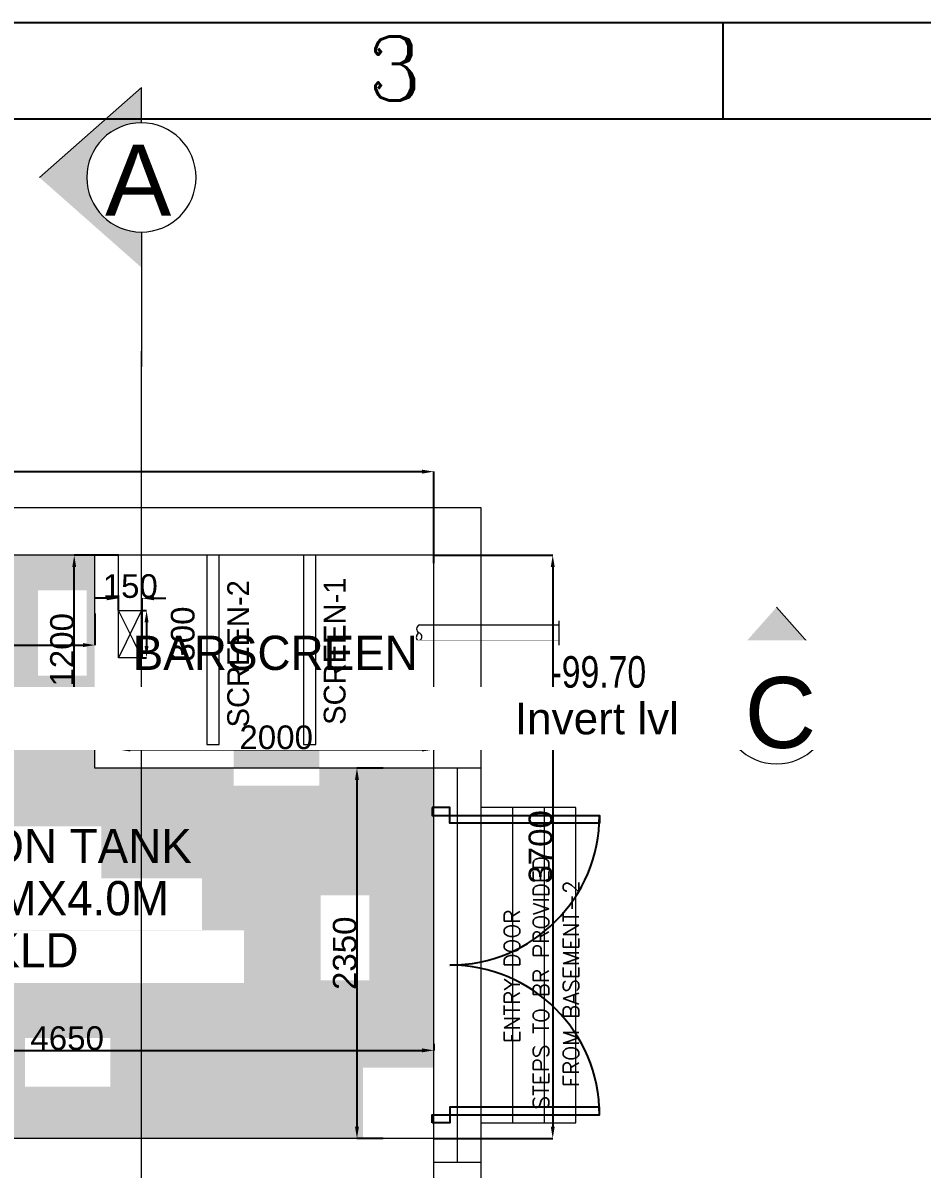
# Model space of a CAD drawing. Header units: millimetres. Extents: x -586673698 to -573385747, y -389867798 to -389752240.
# Drawn here: x -586663284 to -586657584, y -389765375 to -389758104 of the extents above; entities that cross this region are included whole.
import ezdxf

# ---------------------------------------------------------------- set-up
doc = ezdxf.new("R2010")
doc.units = ezdxf.units.MM
doc.header["$LTSCALE"] = 100
doc.linetypes.add('DASHED', pattern=[19.05, 12.7, -6.35])
doc.linetypes.add('HIDDEN', pattern=[9.525, 6.35, -3.175])
for name, color, linetype in [('0-text', 241, 'Continuous'), ('AC-100-OPT02-050813$0$L--doors-1', 251, 'Continuous'), ('DT-PL-SHAFT', 230, 'Continuous'), ('E--concrete-1', 65, 'Continuous'), ('LINE', 9, 'Continuous'), ('PL-TEXT', 241, 'Continuous'), ('PLATFORM', 230, 'Continuous'), ('PLUMB', 6, 'Continuous'), ('STP', 171, 'Continuous'), ('T', 2, 'Continuous')]:
    doc.layers.add(name, color=color, linetype=linetype)
doc.layers.add('PL-DOMESTIC WATER TANK', color=171, linetype='Continuous', lineweight=0)
doc.styles.add('Arial', font='arial.ttf')
doc.styles.add('RS', font='romans.shx')
doc.styles.add('style1', font='romanc.shx')
doc.styles.add('VP-A', font='arial.ttf')
doc.dimstyles.new('V Mts', dxfattribs={"dimtxt": 150, "dimasz": 75, "dimexe": 0.1, "dimexo": 0, "dimgap": 0.01, "dimtad": 1, "dimdec": 0, "dimzin": 3, "dimdsep": 46, "dimtxsty": 'Arial', "dimsah": 1, "dimcen": 0.09375, "dimdle": 0.01, "dimclrd": 8, "dimclre": 8, "dimclrt": 256, "dimadec": 0, "dimazin": 0, "dimtfac": 0.7, "dimtdec": 3, "dimtofl": 0, "dimtmove": 2, "dimatfit": 3, "dimfxl": 0, "dimfrac": 1, "dimtolj": 1, "dimtzin": 0, "dimarcsym": 0})

# ---------------------------------------------------------------- blocks, each defined once
blk = doc.blocks.new('SHEET')
at = {"color": 7}
for p, q in [((1476, 13.35), (0, 13.35)), ((291.75, 1.35), (291.75, 13.35)), ((291.75, 1.35), (291.75, 13.35)), ((1464, 1.35), (12, 1.35))]:
    blk.add_line(p, q, dxfattribs=at)
at = {"layer": 'T', "color": 7, "style": 'style1'}
blk.add_text('3', height=8, dxfattribs=at).set_placement((247.41, 3.66))
blk = doc.blocks.new('SECT LINE')
at = {"layer": 'STP', "lineweight": 0}
blk.add_hatch(color=7, dxfattribs=at).paths.add_polyline_path([(571.5, 0), (346.5, 0, 1), (-346.5, 0), (-571.5, 0), (0, 646.5)])
at = {"layer": 'STP', "color": 7, "lineweight": 0}
for p, q in [((-571.5, 0), (0, 646.5)), ((-346.5, 0), (-571.5, 0)), ((-346.5, 0), (-571.5, 0)), ((346.5, 0), (1201.5, 0))]:
    blk.add_line(p, q, dxfattribs=at)
blk.add_circle((0, 0), 346.5, dxfattribs=at)
blk.add_circle((0, 0), 346.5, dxfattribs=at)
blk = doc.blocks.new('*D844')
at = {"layer": 'Defpoints', "color": 0, "ltscale": 5, "transparency": 16777216}
for p in [(-586662958.8, -389761480.6), (-586662678.6, -389761480.6), (-586662678.6, -389762680.6)]:
    blk.add_point(p, dxfattribs=at)
at = {"layer": 'DT-PL-SHAFT', "color": 8, "lineweight": -2, "ltscale": 5, "transparency": 16777216}
for p, q in [((-586662678.6, -389761480.6), (-586662958.9, -389761480.6)), ((-586662958.8, -389762605.6), (-586662958.8, -389761555.6)), ((-586662678.6, -389762680.6), (-586662958.9, -389762680.6))]:
    blk.add_line(p, q, dxfattribs=at)
at = {"layer": 'DT-PL-SHAFT', "color": 8, "ltscale": 5, "transparency": 16777216}
for points in [[(-586662971.3, -389761555.6), (-586662946.3, -389761555.6), (-586662958.8, -389761480.6)], [(-586662971.3, -389762605.6), (-586662946.3, -389762605.6), (-586662958.8, -389762680.6)]]:
    blk.add_solid(points, dxfattribs=at)
at = {"layer": 'DT-PL-SHAFT', "lineweight": 13, "ltscale": 5, "transparency": 16777216, "insert": (-586663035.4, -389762080.6), "char_height": 150, "attachment_point": 5, "rotation": 90, "style": 'Arial'}
blk.add_mtext('\\A1;1200', dxfattribs=at)
blk = doc.blocks.new('*D845')
at = {"layer": 'Defpoints', "color": 0, "ltscale": 5, "transparency": 16777216}
for p in [(-586662678.6, -389762461.1, 2.9), (-586660678.6, -389762461.1, 2.9), (-586660678.6, -389762713.1)]:
    blk.add_point(p, dxfattribs=at)
at = {"layer": 'DT-PL-SHAFT', "color": 8, "lineweight": -2, "ltscale": 5, "transparency": 16777216}
for p, q in [((-586662678.6, -389762461.1), (-586662678.6, -389762713.2)), ((-586660678.6, -389762461.1), (-586660678.6, -389762713.2)), ((-586662603.6, -389762713.1), (-586660753.6, -389762713.1))]:
    blk.add_line(p, q, dxfattribs=at)
at = {"layer": 'DT-PL-SHAFT', "color": 8, "ltscale": 5, "transparency": 16777216}
for points in [[(-586662603.6, -389762700.6), (-586662603.6, -389762725.6), (-586662678.6, -389762713.1)], [(-586660753.6, -389762700.6), (-586660753.6, -389762725.6), (-586660678.6, -389762713.1)]]:
    blk.add_solid(points, dxfattribs=at)
at = {"layer": 'DT-PL-SHAFT', "lineweight": 13, "ltscale": 5, "transparency": 16777216, "insert": (-586661678.6, -389762636.5), "char_height": 150, "attachment_point": 5, "style": 'Arial'}
blk.add_mtext('\\A1;2000', dxfattribs=at)
blk = doc.blocks.new('*D847')
at = {"layer": 'Defpoints', "color": 0, "ltscale": 5, "transparency": 16777216}
for p in [(-586660678.6, -389760950.3), (-586667978.5, -389761531.3), (-586660678.6, -389761531.3, 2.9)]:
    blk.add_point(p, dxfattribs=at)
at = {"layer": 'DT-PL-SHAFT', "color": 8, "lineweight": -2, "ltscale": 5, "transparency": 16777216}
for p, q in [((-586667978.5, -389761531.3), (-586667978.5, -389760950.2)), ((-586667903.5, -389760950.3), (-586660753.6, -389760950.3)), ((-586660678.6, -389761531.3), (-586660678.6, -389760950.2))]:
    blk.add_line(p, q, dxfattribs=at)
at = {"layer": 'DT-PL-SHAFT', "color": 8, "ltscale": 5, "transparency": 16777216}
for points in [[(-586667903.5, -389760937.8), (-586667903.5, -389760962.8), (-586667978.5, -389760950.3)], [(-586660753.6, -389760937.8), (-586660753.6, -389760962.8), (-586660678.6, -389760950.3)]]:
    blk.add_solid(points, dxfattribs=at)
at = {"layer": 'DT-PL-SHAFT', "lineweight": 13, "ltscale": 5, "transparency": 16777216, "insert": (-586664328.6, -389760873.7), "char_height": 150, "attachment_point": 5, "style": 'Arial'}
blk.add_mtext('\\A1;7300', dxfattribs=at)
blk = doc.blocks.new('*D775')
at = {"layer": 'Defpoints', "color": 0, "ltscale": 5, "transparency": 16777216}
for p in [(-586665328.6, -389761850.9, 2.9), (-586662828.6, -389761850.9, 2.9), (-586662828.6, -389762050.6)]:
    blk.add_point(p, dxfattribs=at)
at = {"layer": 'DT-PL-SHAFT', "color": 8, "lineweight": -2, "ltscale": 5, "transparency": 16777216}
for p, q in [((-586665328.6, -389761850.9), (-586665328.6, -389762050.7)), ((-586662828.6, -389761850.9), (-586662828.6, -389762050.7)), ((-586665253.6, -389762050.6), (-586662903.6, -389762050.6))]:
    blk.add_line(p, q, dxfattribs=at)
at = {"layer": 'DT-PL-SHAFT', "color": 8, "ltscale": 5, "transparency": 16777216}
for points in [[(-586665253.6, -389762038.1), (-586665253.6, -389762063.1), (-586665328.6, -389762050.6)], [(-586662903.6, -389762038.1), (-586662903.6, -389762063.1), (-586662828.6, -389762050.6)]]:
    blk.add_solid(points, dxfattribs=at)
at = {"layer": 'DT-PL-SHAFT', "lineweight": 13, "ltscale": 5, "transparency": 16777216, "insert": (-586664078.6, -389761974), "char_height": 150, "attachment_point": 5, "style": 'Arial'}
blk.add_mtext('\\A1;2500', dxfattribs=at)
blk = doc.blocks.new('*D776')
at = {"layer": 'Defpoints', "color": 0, "ltscale": 5, "transparency": 16777216}
for p in [(-586660999.6, -389762830.6, 2.9), (-586661166.5, -389765180.6), (-586660999.6, -389765180.6, -6.2)]:
    blk.add_point(p, dxfattribs=at)
at = {"layer": 'DT-PL-SHAFT', "color": 8, "lineweight": -2, "ltscale": 5, "transparency": 16777216}
for p, q in [((-586660999.6, -389762830.6), (-586661166.6, -389762830.6)), ((-586661166.5, -389762905.6), (-586661166.5, -389765105.6)), ((-586660999.6, -389765180.6), (-586661166.6, -389765180.6))]:
    blk.add_line(p, q, dxfattribs=at)
at = {"layer": 'DT-PL-SHAFT', "color": 8, "ltscale": 5, "transparency": 16777216}
for points in [[(-586661179, -389762905.6), (-586661154, -389762905.6), (-586661166.5, -389762830.6)], [(-586661179, -389765105.6), (-586661154, -389765105.6), (-586661166.5, -389765180.6)]]:
    blk.add_solid(points, dxfattribs=at)
at = {"layer": 'DT-PL-SHAFT', "lineweight": 13, "ltscale": 5, "transparency": 16777216, "insert": (-586661243.2, -389764005.6), "char_height": 150, "attachment_point": 5, "rotation": 90, "style": 'Arial'}
blk.add_mtext('\\A1;2350', dxfattribs=at)
blk = doc.blocks.new('*D782')
at = {"layer": 'Defpoints', "color": 0, "ltscale": 5, "transparency": 16777216}
for p in [(-586665328.6, -389764580.6, 2.9), (-586660678.6, -389764580.6, 2.9), (-586660678.6, -389764621.5)]:
    blk.add_point(p, dxfattribs=at)
at = {"layer": 'DT-PL-SHAFT', "color": 8, "lineweight": -2, "ltscale": 5, "transparency": 16777216}
for p, q in [((-586665328.6, -389764580.6), (-586665328.6, -389764621.6)), ((-586660678.6, -389764580.6), (-586660678.6, -389764621.6)), ((-586665253.6, -389764621.5), (-586660753.6, -389764621.5))]:
    blk.add_line(p, q, dxfattribs=at)
at = {"layer": 'DT-PL-SHAFT', "color": 8, "ltscale": 5, "transparency": 16777216}
for points in [[(-586665253.6, -389764609), (-586665253.6, -389764634), (-586665328.6, -389764621.5)], [(-586660753.6, -389764609), (-586660753.6, -389764634), (-586660678.6, -389764621.5)]]:
    blk.add_solid(points, dxfattribs=at)
at = {"layer": 'DT-PL-SHAFT', "lineweight": 13, "ltscale": 5, "transparency": 16777216, "insert": (-586663003.6, -389764544.9), "char_height": 150, "attachment_point": 5, "style": 'Arial'}
blk.add_mtext('\\A1;4650', dxfattribs=at)
blk = doc.blocks.new('*D786')
at = {"layer": 'Defpoints', "color": 0, "ltscale": 5, "transparency": 16777216}
for p in [(-586660678.6, -389761480.6, -6.2), (-586660678.6, -389765180.6, -15.3), (-586659925.3, -389765180.6)]:
    blk.add_point(p, dxfattribs=at)
at = {"layer": 'DT-PL-SHAFT', "color": 8, "lineweight": -2, "ltscale": 5, "transparency": 16777216}
for p, q in [((-586660678.6, -389761480.6), (-586659925.2, -389761480.6)), ((-586659925.3, -389761555.6), (-586659925.3, -389765105.6)), ((-586660678.6, -389765180.6), (-586659925.2, -389765180.6))]:
    blk.add_line(p, q, dxfattribs=at)
at = {"layer": 'DT-PL-SHAFT', "color": 8, "ltscale": 5, "transparency": 16777216}
for points in [[(-586659937.8, -389761555.6), (-586659912.8, -389761555.6), (-586659925.3, -389761480.6)], [(-586659937.8, -389765105.6), (-586659912.8, -389765105.6), (-586659925.3, -389765180.6)]]:
    blk.add_solid(points, dxfattribs=at)
at = {"layer": 'DT-PL-SHAFT', "lineweight": 13, "ltscale": 5, "transparency": 16777216, "insert": (-586660002, -389763330.6), "char_height": 150, "attachment_point": 5, "rotation": 90, "style": 'Arial'}
blk.add_mtext('\\A1;3700', dxfattribs=at)
blk = doc.blocks.new('*D791')
at = {"layer": 'Defpoints', "color": 0, "ltscale": 5, "transparency": 16777216}
for p in [(-586662533, -389761830.6, -12.3), (-586662533, -389762130.6, -6.2), (-586662500.2, -389762130.6)]:
    blk.add_point(p, dxfattribs=at)
at = {"layer": 'DT-PL-SHAFT', "color": 8, "lineweight": -2, "ltscale": 5, "transparency": 16777216}
for p, q in [((-586662533, -389761830.6), (-586662500.1, -389761830.6)), ((-586662500.2, -389761905.6), (-586662500.2, -389762055.6)), ((-586662533, -389762130.6), (-586662500.1, -389762130.6))]:
    blk.add_line(p, q, dxfattribs=at)
at = {"layer": 'DT-PL-SHAFT', "color": 8, "ltscale": 5, "transparency": 16777216}
for points in [[(-586662512.7, -389761905.6), (-586662487.7, -389761905.6), (-586662500.2, -389761830.6)], [(-586662512.7, -389762055.6), (-586662487.7, -389762055.6), (-586662500.2, -389762130.6)]]:
    blk.add_solid(points, dxfattribs=at)
at = {"layer": 'DT-PL-SHAFT', "lineweight": 13, "ltscale": 5, "transparency": 16777216, "insert": (-586662270.2, -389761980.6), "char_height": 150, "attachment_point": 5, "rotation": 90, "style": 'Arial'}
blk.add_mtext('\\A1;300', dxfattribs=at)
blk = doc.blocks.new('*D792')
at = {"layer": 'Defpoints', "color": 0, "ltscale": 5, "transparency": 16777216}
for p in [(-586662678.6, -389761753.9), (-586662678.6, -389761830.6, -6.2), (-586662528.6, -389761830.6, -6.2)]:
    blk.add_point(p, dxfattribs=at)
at = {"layer": 'DT-PL-SHAFT', "color": 8, "lineweight": -2, "ltscale": 5, "transparency": 16777216}
for p, q in [((-586662753.6, -389761753.9), (-586662828.6, -389761753.9)), ((-586662678.6, -389761830.6), (-586662678.6, -389761753.8)), ((-586662528.6, -389761830.6), (-586662528.6, -389761753.8)), ((-586662453.6, -389761753.9), (-586662378.6, -389761753.9))]:
    blk.add_line(p, q, dxfattribs=at)
at = {"layer": 'DT-PL-SHAFT', "color": 8, "ltscale": 5, "transparency": 16777216}
for points in [[(-586662753.6, -389761741.4), (-586662753.6, -389761766.4), (-586662678.6, -389761753.9)], [(-586662453.6, -389761741.4), (-586662453.6, -389761766.4), (-586662528.6, -389761753.9)]]:
    blk.add_solid(points, dxfattribs=at)
at = {"layer": 'DT-PL-SHAFT', "lineweight": 13, "ltscale": 5, "transparency": 16777216, "insert": (-586662603.6, -389761677.2), "char_height": 150, "attachment_point": 5, "rotation": 359.99988, "style": 'Arial'}
blk.add_mtext('\\A1;150', dxfattribs=at)
blk = doc.blocks.new('AC-100-OPT02-050813$0$D-1800')
at = {"layer": 'AC-100-OPT02-050813$0$L--doors-1', "color": 5}
for points in [[(45, 50), (45, 905), (90, 905), (90, 50)], [(0, -50), (45, -50), (45, 50), (0, 50)]]:
    blk.add_lwpolyline(points, close=True, dxfattribs=at)
at = {"layer": 'AC-100-OPT02-050813$0$L--doors-1', "color": 5, "elevation": 0}
for points in [[(1755.7, 50), (1755.7, 905), (1710.7, 905), (1710.7, 50)], [(1800.7, -50), (1755.7, -50), (1755.7, 50), (1800.7, 50)]]:
    blk.add_lwpolyline(points, close=True, dxfattribs=at)
at = {"layer": 'AC-100-OPT02-050813$0$L--doors-1'}
for centre, start, end in [((45, 50), 360, 90), ((1755, 50), 90, 180)]:
    blk.add_arc(centre, 855, start, end, dxfattribs=at)

msp = doc.modelspace()

# ---------------------------------------------------------------- linework, layer by layer
at = {"layer": 'DT-PL-SHAFT', "color": 4, "lineweight": 13, "ltscale": 5}
for points, elevation in [([(-586660678.6, -389762830.6), (-586662828.6, -389762830.6), (-586662828.6, -389761480.6)], -296.4), ([(-586660678.6, -389762680.6), (-586662678.6, -389762680.6), (-586662678.6, -389761480.6)], -296.4), ([(-586660378.6, -389765080.6), (-586660178.6, -389765080.6), (-586660178.6, -389763080.6), (-586660378.6, -389763080.6)], -299.3), ([(-586660178.6, -389765080.6), (-586659978.6, -389765080.6), (-586659978.6, -389763080.6), (-586660178.6, -389763080.6)], -299.3), ([(-586659978.6, -389765080.6), (-586659778.6, -389765080.6), (-586659778.6, -389763080.6), (-586659978.6, -389763080.6)], -299.3)]:
    msp.add_lwpolyline(points, dxfattribs=dict(at, elevation=elevation))
at = {"layer": 'DT-PL-SHAFT', "color": 8, "linetype": 'DASHED', "lineweight": 13, "ltscale": 50, "elevation": -310}
msp.add_lwpolyline([(-586659708.3, -389762457.2), (-586669671.3, -389762457.2)], dxfattribs=at)
at = {"layer": 'PL-DOMESTIC WATER TANK', "color": 7, "lineweight": 13}
for p, q in [((-586660378.6, -389762830.6, -296.4), (-586660678.6, -389762830.6, -296.4)), ((-586660678.6, -389765330.6, -296.5), (-586660378.6, -389765330.6, -296.4))]:
    msp.add_line(p, q, dxfattribs=at)
at = {"layer": 'PL-DOMESTIC WATER TANK', "color": 7, "lineweight": 13, "ltscale": 200, "elevation": -293.3, "flags": 128}
for points in [[(-586660770.6, -389761921.8), (-586659884.5, -389761921.7)], [(-586660783.3, -389762022), (-586659884.5, -389762022)]]:
    msp.add_lwpolyline(points, dxfattribs=at)
at = {"layer": 'PL-DOMESTIC WATER TANK', "color": 7, "lineweight": 13, "elevation": -296.4, "flags": 128}
for points in [[(-586660678.6, -389765329.8), (-586660678.6, -389762830.6)], [(-586660528.6, -389765329.8), (-586660528.6, -389762830.6)], [(-586660378.6, -389765329.8), (-586660378.6, -389762830.6)]]:
    msp.add_lwpolyline(points, dxfattribs=at)
at = {"layer": 'PL-DOMESTIC WATER TANK', "color": 1, "lineweight": 13, "ltscale": 200, "elevation": -305.5, "flags": 128}
msp.add_lwpolyline([(-586660678.6, -389765180.6), (-586667978.5, -389765180.6)], dxfattribs=at)
at = {"layer": 'PL-DOMESTIC WATER TANK', "color": 7, "lineweight": 13, "ltscale": 200}
for centre, radius, start, end in [((-586660758.8, -389761948.9, -293.3), 29.6, 113.55676, 237.47649), ((-586660758.4, -389762001.5, -293.3), 32.2, 120.37066, 219.48377), ((-586660778.8, -389761997.9, -293.3), 24.5, 259.49638, 80.20888)]:
    msp.add_arc(centre, radius, start, end, dxfattribs=at)

# ---------------------------------------------------------------- block references
at = {"layer": 'E--concrete-1', "linetype": 'HIDDEN', "lineweight": 13, "ltscale": 1000, "xscale": 1.11068268961818, "yscale": 1.11068268961818, "zscale": 1.11068268961818, "rotation": 270}
msp.add_blockref('AC-100-OPT02-050813$0$D-1800', (-586660634.2, -389763081, -296.4), dxfattribs=at)
at = {"layer": 'LINE', "color": 7, "linetype": 'ByBlock', "lineweight": 13, "ltscale": 2, "xscale": 50.91065699553089, "yscale": 50.91065699553089, "zscale": 50.91065699553089}
msp.add_blockref('SHEET', (-586673697.7, -389758783.3, -234.9), dxfattribs=at)
at = {"layer": 'PLATFORM', "linetype": 'Continuous', "lineweight": 13, "xscale": -1, "rotation": 89.99999999998721}
msp.add_blockref('SECT LINE', (-586662533, -389759084, -310), dxfattribs=at)
at = {"layer": 'PLATFORM', "linetype": 'Continuous', "lineweight": 13, "xscale": -1}
msp.add_blockref('SECT LINE', (-586658506.8, -389762457.2, -310), dxfattribs=at)

# ---------------------------------------------------------------- texts
at = {"layer": '0-text', "color": 241, "lineweight": 13, "style": 'VP-A'}
for s, p in [('A', (-586662763.1, -389759325.8, -310)), ('C', (-586658709.2, -389762703.1, -310))]:
    msp.add_text(s, height=450, dxfattribs=at).set_placement(p)
at = {"layer": 'DT-PL-SHAFT', "color": 140, "lineweight": 13}
for s, height, p in [('COLLECTION TANK', 217.152, (-586664923.9, -389763433.6, -299.3)), ('7.3X3.7MX4.0M', 217.152, (-586664440.4, -389763764.5, -299.3)), ('108KLD', 217.15, (-586663981.1, -389764095.3, -299.3))]:
    msp.add_text(s, height=height, dxfattribs=at).set_placement(p)
at = {"layer": 'PLUMB', "color": 241, "lineweight": 13, "style": 'RS'}
for s, p in [('STEPS TO BR PROVIDED', (-586659950.5, -389764996, -293.3)), ('FROM BASEMENT-2', (-586659759, -389764854.9, -293.3)), ('ENTRY DOOR', (-586660133.3, -389764577.1, -293.3))]:
    msp.add_text(s, height=100, rotation=90, dxfattribs=at).set_placement(p)

# ---------------------------------------------------------------- dimensions: what is measured, and where the dimension line sits
at = {"layer": 'DT-PL-SHAFT', "color": 1, "lineweight": 13, "ltscale": 5}
for p1, p2, distance, picture, middle in [((-586667978.5, -389761531.3, -299.3), (-586660678.6, -389761531.3, -296.4), 581, '*D847', (-586664328.6, -389760873.7, -299.3)), ((-586662528.6, -389761830.6, -296.4), (-586662678.6, -389761830.6, -296.4), -76.8, '*D792', (-586662603.6, -389761677.2, -290.2)), ((-586662678.6, -389762461.1, -293.5), (-586660678.6, -389762461.1, -293.5), -252, '*D845', (-586661678.6, -389762636.5, -296.4)), ((-586660999.6, -389762830.6, -296.4), (-586660999.6, -389765180.6, -305.5), -167, '*D776', (-586661243.2, -389764005.6, -299.3)), ((-586665328.6, -389764580.6, -296.4), (-586660678.6, -389764580.6, -296.4), -40.9, '*D782', (-586663003.6, -389764544.9, -299.3))]:
    dim = msp.add_aligned_dim(p1=p1, p2=p2, distance=distance, dimstyle='V Mts', dxfattribs=at)
    dim.commit()
    dim.dimension.update_dxf_attribs({"geometry": picture, "text_midpoint": middle})

# ---------------------------------------------------------------- next in the draw order: texts
at = {"layer": 'PL-TEXT', "lineweight": 13, "insert": (-586659636.3, -389762222.2, -299.5), "char_height": 200, "width": 15478.707, "attachment_point": 5, "style": 'VP-A', "bg_fill": 2}
msp.add_mtext('{\\fCentury Gothic|b0|i0|c0|p34;\\W0.8;-99.70}', dxfattribs=at)

# ---------------------------------------------------------------- next in the draw order: hatches: boundary and pattern name
at = {"layer": 'DT-PL-SHAFT', "lineweight": 13, "ltscale": 5}
h = msp.add_hatch(dxfattribs=at)
h.set_pattern_fill('AR-CONC', color=8, scale=50)
h.set_pattern_definition([(50, (-585601457.7, -389666391.28), (358.63009, -31.37607), [37.5, -412.5]), (355, (-585601457.7, -389666391.28), (-69.37567, 376.09607), [30, -330]), (100.451444, (-585601427.82, -389666393.9), (289.25442, 344.72), [31.8701, -350.57106]), (46.1842, (-585601457.7, -389666291.3), (533.62067, -82.75964), [56.25, -618.75]), (96.635635, (-585601413.24, -389666298.2), (467.33097, 487.0593), [47.80517, -525.85688]), (351.184164, (-585601457.7, -389666291.3), (467.33097, 487.0593), [45, -495]), (21, (-585601407.7, -389666316.28), (298.45353, -201.309445), [37.5, -412.5]), (326, (-585601407.7, -389666316.28), (121.65767, 362.57502), [30, -330]), (71.451445, (-585601382.84, -389666333.05), (420.11119, 161.26558), [31.8701, -350.57106]), (37.5, (-585601457.71, -389666391.28), (6.079928, 166.446927), [0, -326, 0, -335, 0, -331.25]), (7.5, (-585601457.71, -389666391.28), (131.53477, 197.205856), [0, -191, 0, -318.5, 0, -126.25]), (327.5, (-585601569.21, -389666391.28), (266.911218, -11.277436), [0, -125, 0, -390, 0, -517.5]), (317.5, (-585601619.2, -389666391.28), (291.593085, 50.05249), [0, -162.5, 0, -259, 0, -367.5])])
h.paths.add_polyline_path([(-586662533, -389765180.6), (-586666298.3, -389765180.6), (-586666298.3, -389764730.6), (-586665328.6, -389764730.6), (-586665328.6, -389762731.6), (-586662533, -389762731.6)])
h.paths.add_polyline_path([(-586662828.6, -389762830.6), (-586662533, -389762830.6), (-586662533, -389762731.6), (-586665328.6, -389762731.6), (-586665328.6, -389761480.6), (-586662828.6, -389761480.6)])
h.paths.add_polyline_path([(-586660678.6, -389764730.9), (-586661128.6, -389764730.9), (-586661128.6, -389765180.6), (-586662533, -389765180.6), (-586662533, -389762830.6), (-586660678.6, -389762830.6)])
h.paths.add_polyline_path([(-586666298.3, -389765180.6), (-586667978.5, -389765180.6), (-586667978.5, -389764730.6), (-586666298.3, -389764730.6)])
h.paths.add_polyline_path([(-586663270.5, -389764542.5), (-586662729.4, -389764542.5), (-586662729.4, -389764851.6), (-586663270.5, -389764851.6)], flags=16)
h.paths.add_polyline_path([(-586665701.7, -389764747), (-586665701.7, -389765171.6), (-586666010.8, -389765171.6), (-586666010.8, -389764747)], flags=16)
h.paths.add_polyline_path([(-586664036.2, -389763200.1), (-586662786, -389763200.1), (-586662786, -389763530.7), (-586664036.2, -389763530.7)], flags=16)
h.paths.add_polyline_path([(-586664495.7, -389763530.1), (-586662149.4, -389763530.1), (-586662149.4, -389763861.7), (-586664495.7, -389763861.7)])
h.paths.add_polyline_path([(-586664979.4, -389763860.3), (-586661882.5, -389763860.3), (-586661882.5, -389764193.3), (-586664979.4, -389764193.3)])
h.paths.add_polyline_path([(-586662879.8, -389761703.7), (-586662879.8, -389762244.8), (-586663188.9, -389762244.8), (-586663188.9, -389761703.7)], flags=16)
h.paths.add_polyline_path([(-586664347.3, -389761971.6), (-586663806.1, -389761971.6), (-586663806.1, -389762280.7), (-586664347.3, -389762280.7)], flags=16)
h.paths.add_polyline_path([(-586661947.3, -389762634.1), (-586661406.1, -389762634.1), (-586661406.1, -389762943.2), (-586661947.3, -389762943.2)])
h.paths.add_polyline_path([(-586661087.5, -389763637), (-586661087.5, -389764178.2), (-586661396.6, -389764178.2), (-586661396.6, -389763637)], flags=16)
h.paths.add_polyline_path([(-586666317.1, -389765068.2), (-586666317.1, -389765609.4), (-586666626.2, -389765609.4), (-586666626.2, -389765068.2)])

# ---------------------------------------------------------------- next in the draw order: linework, layer by layer
at = {"layer": 'DT-PL-SHAFT', "color": 8, "linetype": 'DASHED', "lineweight": 13, "ltscale": 50}
msp.add_line((-586662533, -389794357.8, -310), (-586662533, -389760185.5, -310), dxfattribs=at)
at = {"layer": 'DT-PL-SHAFT', "color": 1, "lineweight": 13, "ltscale": 5}
for points, elevation in [([(-586667978.5, -389767680.8), (-586667978.5, -389793031.3), (-586660678.6, -389793031.3), (-586660678.6, -389761480.6), (-586667978.5, -389761480.6), (-586667978.5, -389767380.8)], -303.8), ([(-586662678.6, -389762130.6), (-586662678.6, -389761830.6), (-586662528.6, -389761830.6), (-586662528.6, -389762130.6), (-586662678.6, -389762130.6)], -296.4), ([(-586662528.6, -389762130.6), (-586662678.6, -389761830.6)], -296.4), ([(-586662533, -389761830.6), (-586662678.6, -389762130.6)], -302.6)]:
    msp.add_lwpolyline(points, dxfattribs=dict(at, elevation=elevation))
at = {"layer": 'DT-PL-SHAFT', "color": 7, "lineweight": 13, "ltscale": 5, "elevation": -293.3}
msp.add_lwpolyline([(-586659887.5, -389761896.2), (-586659887.5, -389762051.4)], dxfattribs=at)
at = {"layer": 'PL-DOMESTIC WATER TANK', "lineweight": 13, "ltscale": 200, "elevation": -303.8}
msp.add_lwpolyline([(-586660378.6, -389761180.6), (-586668278.5, -389761180.6), (-586668278.5, -389793331.3), (-586660378.6, -389793331.3)], close=True, dxfattribs=at)

# ---------------------------------------------------------------- next in the draw order: texts
at = {"layer": 'DT-PL-SHAFT', "color": 140, "lineweight": 13}
msp.add_text('BARSCREEN', height=217.15, dxfattribs=at).set_placement((-586662588, -389762208.4, -296.4))

# ---------------------------------------------------------------- next in the draw order: dimensions: what is measured, and where the dimension line sits
at = {"layer": 'DT-PL-SHAFT', "color": 1, "lineweight": 13, "ltscale": 5}
for p1, p2, distance, picture, middle in [((-586662678.6, -389762680.6, -296.4), (-586662678.6, -389761480.6, -296.4), 280.2, '*D844', (-586663035.4, -389762080.6, -296.4)), ((-586660678.6, -389761480.6, -296.4), (-586660678.6, -389765180.6, -305.5), 753.3, '*D786', (-586660002, -389763330.6, -290.2)), ((-586665328.6, -389761850.9, -296.4), (-586662828.6, -389761850.9, -296.4), -199.8, '*D775', (-586664078.6, -389761974, -299.3)), ((-586662533, -389761830.6, -302.6), (-586662533, -389762130.6, -296.4), 32.8, '*D791', (-586662270.2, -389761980.6, -290.2))]:
    dim = msp.add_aligned_dim(p1=p1, p2=p2, distance=distance, dimstyle='V Mts', dxfattribs=at)
    dim.commit()
    dim.dimension.update_dxf_attribs({"geometry": picture, "text_midpoint": middle})

# ---------------------------------------------------------------- next in the draw order: texts
at = {"layer": 'PL-TEXT', "lineweight": 13, "insert": (-586659645.5, -389762518, -299.5), "char_height": 200, "width": 15478.707, "attachment_point": 5, "style": 'VP-A', "bg_fill": 2}
msp.add_mtext('Invert lvl', dxfattribs=at)

# ---------------------------------------------------------------- next in the draw order: linework, layer by layer
at = {"layer": 'DT-PL-SHAFT', "color": 31, "lineweight": 13, "ltscale": 5, "true_color": 0xfecc66, "elevation": -296.4}
for points in [[(-586662117.5, -389762680.6), (-586662039, -389762680.6), (-586662039, -389761480.6), (-586662117.5, -389761480.6)], [(-586661505.7, -389762680.6), (-586661427.2, -389762680.6), (-586661427.2, -389761480.6), (-586661505.7, -389761480.6)]]:
    msp.add_lwpolyline(points, close=True, dxfattribs=at)

# ---------------------------------------------------------------- next in the draw order: texts
at = {"layer": 'DT-PL-SHAFT', "color": 6, "lineweight": 13}
for s, p in [('SCREEN-1', (-586661238.8, -389762556.6, -300.1)), ('SCREEN-2', (-586661850.6, -389762573.1, -300.1))]:
    msp.add_text(s, height=138.18, rotation=90, dxfattribs=at).set_placement(p)

doc.saveas('drawing.dxf')
